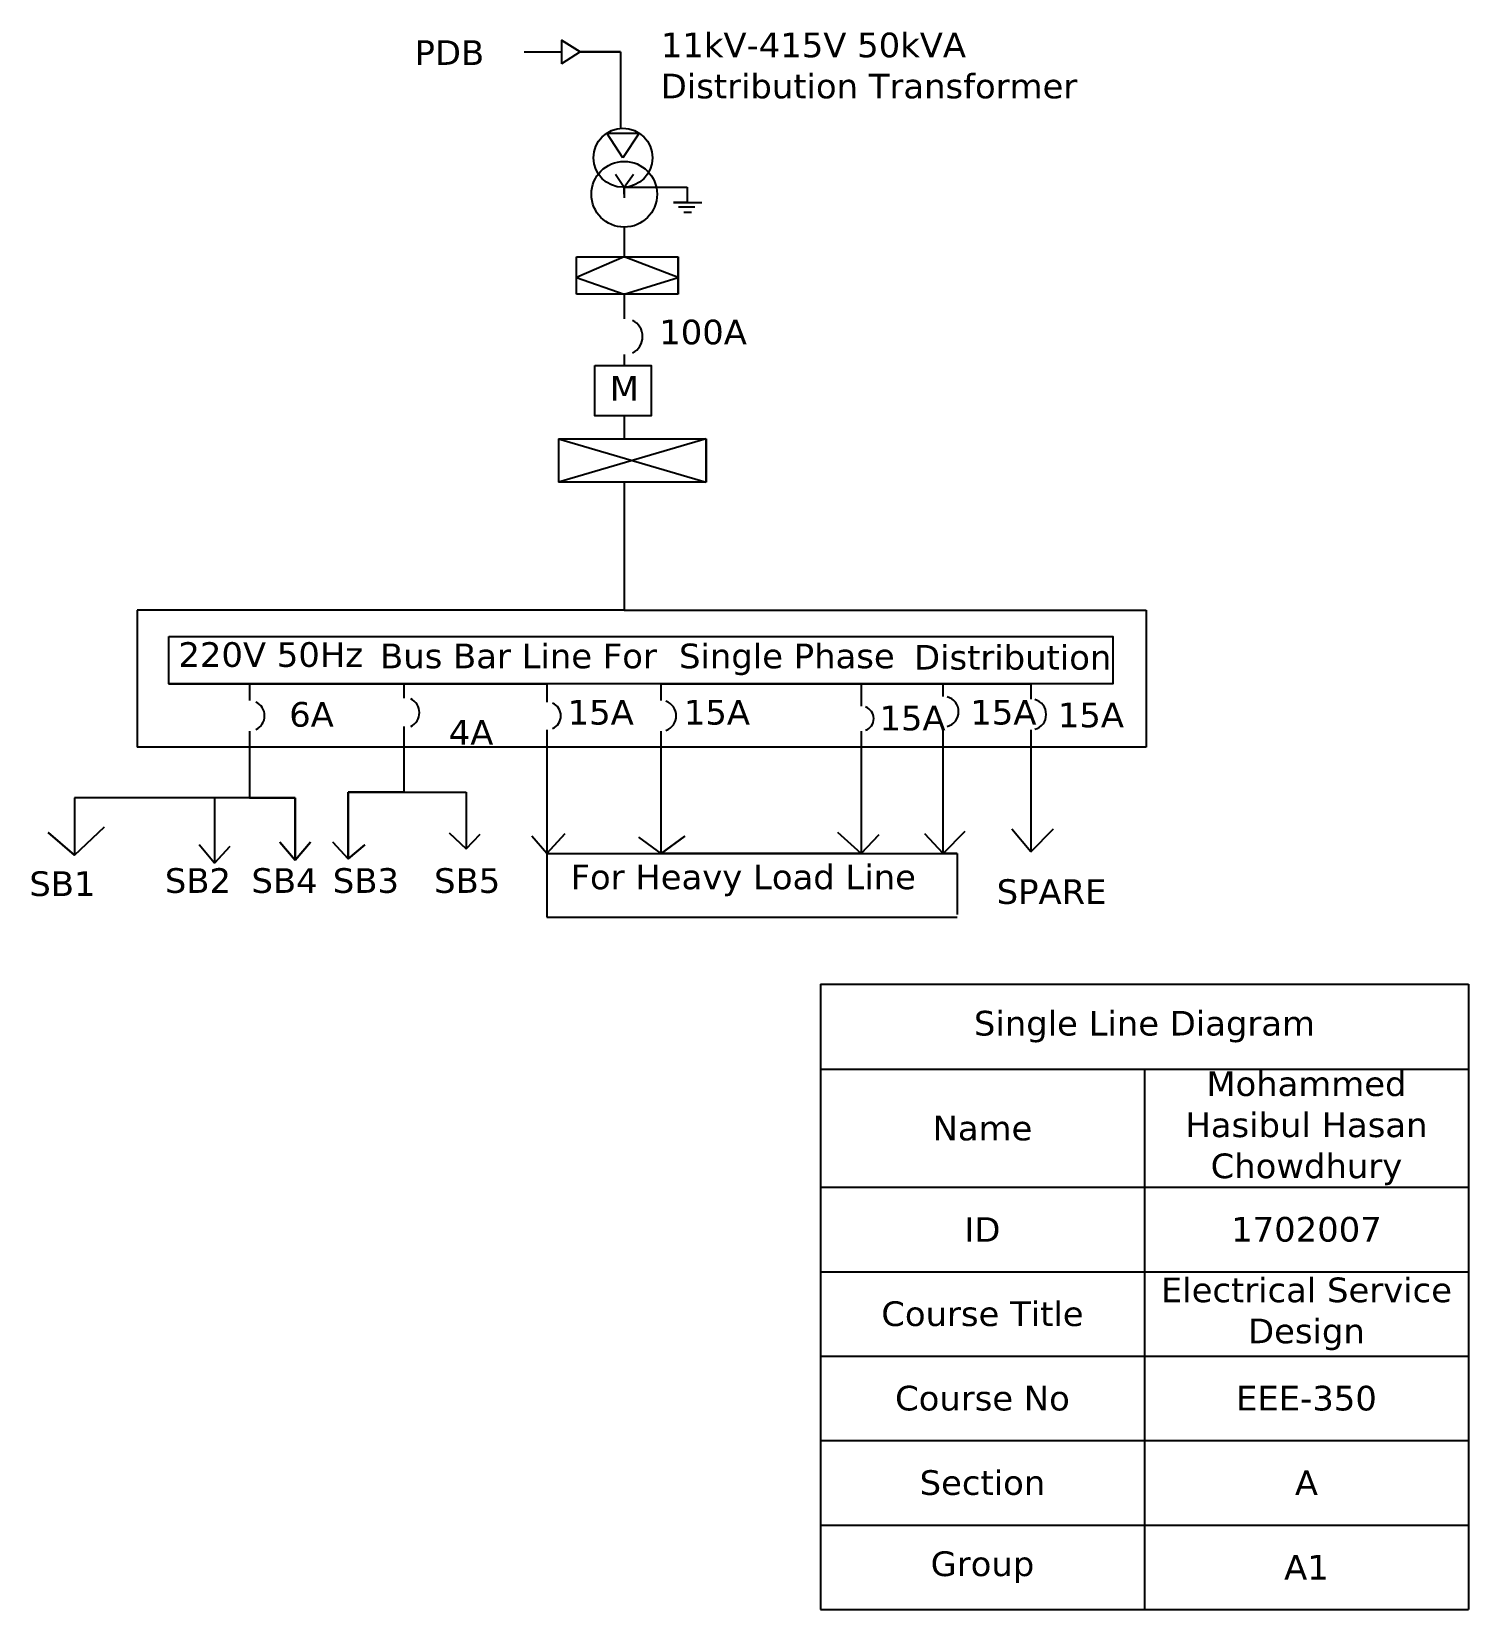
# Model space of a CAD drawing. Header units: millimetres. Extents: x 104 to 4185, y -2999 to 1482.
import ezdxf

# ---------------------------------------------------------------- set-up
doc = ezdxf.new("R2010")
doc.units = ezdxf.units.MM

# ---------------------------------------------------------------- blocks, each defined once
blk = doc.blocks.new('*T1')
at = {"color": 0, "lineweight": -2}
for p, q in [((0, 0), (920.2, 0)), ((0, 0), (0, -241.8)), ((920.2, 0), (1840.4, 0)), ((1840.4, 0), (1840.4, -241.8)), ((0, -241.8), (920.2, -241.8)), ((0, -241.8), (0, -577)), ((920.2, -241.8), (1840.4, -241.8)), ((920.2, -241.8), (920.2, -577)), ((1840.4, -241.8), (1840.4, -577)), ((0, -577), (920.2, -577)), ((0, -577), (0, -816.8)), ((920.2, -577), (1840.4, -577)), ((920.2, -577), (920.2, -816.8)), ((1840.4, -577), (1840.4, -816.8)), ((0, -816.8), (920.2, -816.8)), ((0, -816.8), (0, -1056.6)), ((920.2, -816.8), (1840.4, -816.8)), ((920.2, -816.8), (920.2, -1056.6)), ((1840.4, -816.8), (1840.4, -1056.6)), ((0, -1056.6), (920.2, -1056.6)), ((0, -1056.6), (0, -1296.4)), ((920.2, -1056.6), (1840.4, -1056.6)), ((920.2, -1056.6), (920.2, -1296.4)), ((1840.4, -1056.6), (1840.4, -1296.4)), ((0, -1296.4), (920.2, -1296.4)), ((0, -1296.4), (0, -1536.3)), ((920.2, -1296.4), (1840.4, -1296.4)), ((920.2, -1296.4), (920.2, -1536.3)), ((1840.4, -1296.4), (1840.4, -1536.3)), ((0, -1536.3), (920.2, -1536.3)), ((0, -1536.3), (0, -1776.1)), ((920.2, -1536.3), (1840.4, -1536.3)), ((920.2, -1536.3), (920.2, -1776.1)), ((1840.4, -1536.3), (1840.4, -1776.1)), ((0, -1776.1), (920.2, -1776.1)), ((920.2, -1776.1), (1840.4, -1776.1))]:
    blk.add_line(p, q, dxfattribs=at)
at = {"color": 0, "char_height": 70, "attachment_point": 5}
for s, insert, width in [('{\\fVerdana|b0|i0|c0|p34;Single Line Diagram}', (920.2, -120.9), 1837.413), ('{\\fVerdana|b0|i0|c0|p34;Mohammed Hasibul Hasan Chowdhury}', (1380.3, -409.4), 917.206), ('{\\fVerdana|b0|i0|c0|p34;Name}', (460.1, -409.4), 917.206), ('{\\fVerdana|b0|i0|c0|p34;ID}', (460.1, -696.9), 917.206), ('{\\fVerdana|b0|i0|c0|p34;1702007', (1380.3, -696.9), 917.206), ('{\\fVerdana|b0|i0|c0|p34;Electrical Service Design}', (1380.3, -936.7), 917.206), ('{\\fVerdana|b0|i0|c0|p34;Course Title}', (460.1, -936.7), 917.206), ('{\\fVerdana|b0|i0|c0|p34;Course No}', (460.1, -1176.5), 917.206), ('{\\fVerdana|b0|i0|c0|p34;EEE-350}', (1380.3, -1176.5), 917.206), ('{\\fVerdana|b0|i0|c0|p34;Section}', (460.1, -1416.3), 917.206), ('{\\fVerdana|b0|i0|c0|p34;A}', (1380.3, -1416.3), 917.206), ('{\\fVerdana|b0|i0|c0|p34;Group}', (460.1, -1656.2), 917.206), ('{\\fVerdana|b0|i0|c0|p34;A1}', (1380.3, -1656.2), 917.206)]:
    blk.add_mtext(s, dxfattribs=dict(at, insert=insert, width=width))

msp = doc.modelspace()

# ---------------------------------------------------------------- linework, layer by layer
for p, q in [((1609.6, 1457.7), (1609.6, 1390.9)), ((1662.6, 1424.5), (1609.6, 1457.7)), ((1609.6, 1457.7), (1662.6, 1424.5)), ((1503, 1424.5), (1609.6, 1424.5)), ((1662.6, 1424.5), (1609.6, 1390.9)), ((1777.2, 1424.5), (1662.6, 1424.5)), ((1662.6, 1424.5), (1777.2, 1424.5)), ((1777.2, 1424.5), (1777.2, 1207.4)), ((1783.9, 1123.9), (1738, 1194)), ((1738, 1194), (1829.9, 1194)), ((1829.9, 1194), (1783.9, 1123.9)), ((1783.9, 1123.9), (1783.9, 1123.9)), ((1762.4, 1077.5), (1787.6, 1040.2)), ((1787.6, 1040.2), (1814, 1077.5)), ((1787.6, 1020.3), (1787.6, 1040.2)), ((1787.6, 1040.2), (1787.6, 1010.2)), ((1787.6, 1040.2), (1966, 1040.2)), ((1966, 1040.2), (1966, 996.6)), ((1966, 996.6), (1927.1, 996.6)), ((1927.1, 996.6), (1966, 996.6)), ((1966, 996.6), (2008.4, 996.6)), ((1941.5, 984.2), (1988, 984.2)), ((1957.2, 969.7), (1978.9, 969.7)), ((1787.6, 926.9), (1787.6, 843.1)), ((1651.8, 843.1), (1940.8, 843.1)), ((1651.8, 736.6), (1651.8, 843.1)), ((1787.6, 843.1), (1651.8, 784.2)), ((1940.8, 784.2), (1787.6, 843.1)), ((1940.8, 843.1), (1940.8, 736.6)), ((1940.8, 736.6), (1940.8, 843.1)), ((1651.8, 736.6), (1651.8, 784.2)), ((1651.8, 784.2), (1787.6, 736.6)), ((1787.6, 736.6), (1940.8, 784.2)), ((1940.8, 784.2), (1940.8, 736.6)), ((1940.8, 736.6), (1651.8, 736.6)), ((1787.6, 736.6), (1787.6, 666.5)), ((1787.6, 736.6), (1787.6, 666.5)), ((1787.6, 565.6), (1787.6, 533.7)), ((1787.6, 391), (1787.6, 325.9)), ((1601, 325.9), (2019.8, 325.9)), ((1601, 325.9), (1601, 203.1)), ((1601, 325.9), (2019.8, 203.1)), ((2019.8, 325.9), (1601, 203.1)), ((2019.8, 325.9), (2019.8, 203.1)), ((2019.8, 203.1), (2019.8, 325.9)), ((2019.8, 203.1), (1601, 203.1)), ((1787.6, 203.1), (1787.6, -160.5)), ((1787.6, -160.5), (404.6, -160.5)), ((404.6, -160.5), (404.6, -549.7)), ((1787.6, -160.5), (3270, -160.5)), ((3270, -160.5), (3270, -549.7)), ((493.8, -370.3), (722.9, -370.3)), ((493.8, -370.3), (1568.1, -370.3)), ((722.9, -370.3), (722.9, -417.6)), ((722.9, -370.3), (741.6, -370.3)), ((1161.3, -370.3), (1161.3, -411.3)), ((1568.1, -370.3), (1568.1, -408.2)), ((1892, -370.3), (2942.6, -370.3)), ((1892, -417.6), (1892, -370.3)), ((2693.7, -370.3), (2460.7, -370.3)), ((2460.7, -370.3), (2460.7, -370.3)), ((2460.7, -370.3), (2460.7, -433.3)), ((2693.7, -405.7), (2693.7, -370.3)), ((2942.6, -370.3), (2942.6, -413.6)), ((1568.1, -408.2), (1568.1, -422.1)), ((1161.3, -491.2), (1161.3, -678)), ((2693.7, -851.6), (2693.7, -492.6)), ((722.9, -504.4), (722.9, -693.8)), ((1568.1, -500.5), (1568.1, -851.6)), ((1892, -851.6), (1892, -504.4)), ((2460.7, -504.4), (2460.7, -851.6)), ((2942.6, -500.5), (2942.6, -847.6)), ((3270, -549.7), (404.6, -549.7)), ((624.1, -693.8), (226.3, -693.8)), ((226.3, -693.8), (226.3, -856.4)), ((853.2, -693.8), (624.1, -693.8)), ((624.1, -693.8), (624.1, -879.2)), ((722.9, -693.8), (853.2, -693.8)), ((853.2, -693.8), (853.2, -871.3)), ((853.2, -871.3), (853.2, -693.8)), ((1161.3, -678), (1003.3, -678)), ((1003.3, -678), (1003.3, -867.3)), ((1003.3, -867.3), (1003.3, -678)), ((1003.3, -678), (1275.8, -678)), ((1275.8, -678), (1338.4, -678)), ((1338.4, -678), (1338.4, -839.1)), ((226.3, -856.4), (151.4, -792.3)), ((151.4, -792.3), (226.3, -856.4)), ((226.3, -856.4), (311.8, -776.3)), ((1338.4, -839.1), (1291.2, -794.3)), ((1291.2, -794.3), (1338.4, -839.1)), ((1338.4, -839.1), (1378.2, -796.9)), ((1568.1, -851.6), (1524.7, -802.5)), ((1568.1, -851.6), (1618.4, -795.9)), ((1618.4, -795.9), (1568.1, -851.6)), ((1892, -851.6), (1829, -805.9)), ((1892, -851.6), (1959.4, -802.5)), ((1959.4, -802.5), (1892, -851.6)), ((2460.7, -851.6), (2394, -792.5)), ((2460.7, -851.6), (2511, -799.2)), ((2511, -799.2), (2460.7, -851.6)), ((2693.7, -851.6), (2641.4, -795.9)), ((2693.7, -851.6), (2755.1, -789.2)), ((2755.1, -789.2), (2693.7, -851.6)), ((2942.6, -847.6), (2888.8, -782.5)), ((2942.6, -847.6), (3005.8, -782.5)), ((3005.8, -782.5), (2942.6, -847.6)), ((624.1, -879.2), (580.7, -827.9)), ((624.1, -879.2), (667.6, -831.8)), ((667.6, -831.8), (624.1, -879.2)), ((853.2, -871.3), (809.8, -820)), ((809.8, -820), (853.2, -871.3)), ((853.2, -871.3), (896.7, -820)), ((896.7, -820), (853.2, -871.3)), ((1003.3, -867.3), (959.9, -820)), ((959.9, -820), (1003.3, -867.3)), ((1003.3, -867.3), (1003.3, -827.9)), ((1003.3, -827.9), (1003.3, -867.3)), ((1003.3, -867.3), (1050.7, -827.9)), ((1050.7, -827.9), (1003.3, -867.3)), ((624.1, -879.2), (624.1, -879.2)), ((624.1, -879.2), (624.1, -879.2)), ((1568.1, -851.6), (1568.1, -851.6)), ((1568.1, -851.6), (2733.2, -851.6)), ((1568.1, -851.6), (1568.1, -1033)), ((2460.7, -851.6), (1892, -851.6)), ((2733.2, -851.6), (2693.7, -851.6)), ((2733.2, -851.6), (2733.2, -973.9)), ((2733.2, -973.9), (2733.2, -973.9)), ((2733.2, -973.9), (2733.2, -1025.2)), ((1568.1, -1033), (2733.2, -1033))]:
    msp.add_line(p, q)
for points in [[(1703.8, 533.7), (1864.3, 533.7), (1864.3, 391), (1703.8, 391)], [(493.8, -236.1), (3175.6, -236.1), (3175.6, -370.3), (493.8, -370.3)]]:
    msp.add_lwpolyline(points, close=True)
for centre, radius in [((1783.9, 1123.9), 83.8), ((1787.6, 1020.3), 93.4)]:
    msp.add_circle(centre, radius)
for centre, radius, start, end in [((1787.6, 616), 52, 297.2457, 62.7543), ((722.9, -461), 43.4, 295.4751, 64.5249), ((1162.4, -452), 43.4, 295.4751, 64.5249), ((1568.1, -461), 39.5, 293.5925, 66.4075), ((1892, -461), 43.4, 288.0415, 71.9585), ((2460.7, -468.9), 35.5, 290.3349, 69.6651), ((2693.7, -449.2), 43.4, 284.5322, 75.4678), ((2942.6, -457.1), 43.4, 284.5023, 75.4977)]:
    msp.add_arc(centre, radius, start, end)

# ---------------------------------------------------------------- block references
msp.add_blockref('*T1', (2344.8, -1223.1))

# ---------------------------------------------------------------- texts
at = {"char_height": 70}
for s, insert, width, attachment_point in [('{\\fVerdana|b0|i0|c0|p34;11kV-415V 50kVA Distribution Transformer}', (1891.5, 1479.5), 1329.596, 1), ('{\\fVerdana|b0|i0|c0|p34;PDB}', (1192.1, 1457.7), 353.345, 1), ('{\\fVerdana|b0|i0|c0|p34;100A}', (1887, 664.2), 490.1, 1), ('{\\fVerdana|b0|i0|c0|p34;M}', (1746.4, 503.7), 160.477, 1), ('{\\fVerdana|b0|i0|c0|p34;220V 50Hz}', (521.4, -251.9), 2052.488, 1), ('{\\fVerdana|b0|i0|c0|p34;Bus Bar Line For}', (1094.1, -255.9), 979.511, 1), ('{\\fVerdana|b0|i0|c0|p34;Single Phase}', (1943.3, -255.9), 1236.238, 1), ('{\\fVerdana|b0|i0|c0|p34;Distribution}', (2610.8, -259.8), 1125.648, 1), ('{\\fVerdana|b0|i0|c0|p34;6A}', (836, -421.8), 517.861, 1), ('{\\fVerdana|b0|i0|c0|p34;15A}', (1626.9, -415.8), 1643.036, 1), ('{\\fVerdana|b0|i0|c0|p34;15A}', (1956.9, -415.8), 192.5, 1), ('{\\fVerdana|b0|i0|c0|p34;15A}', (2512.4, -432.3), 192.5, 1), ('{\\fVerdana|b0|i0|c0|p34;15A}', (2770.5, -415.7), 192.5, 1), ('{\\fVerdana|b0|i0|c0|p34;15A}', (3019, -423.6), 192.5, 1), ('{\\fVerdana|b0|i0|c0|p34;4A}', (1289.2, -473), 429.59, 1), ('{\\fVerdana|b0|i0|c0|p34;SB2}', (482.9, -893.8), 507.935, 1), ('{\\fVerdana|b0|i0|c0|p34;SB4}', (728.9, -893.8), 518.628, 1), ('{\\fVerdana|b0|i0|c0|p34;SB3}', (959.9, -893.8), 331.494, 1), ('{\\fVerdana|b0|i0|c0|p34;SB5}', (1247.5, -893.8), 834.082, 1), ('{\\fVerdana|b0|i0|c0|p34;For Heavy Load Line}', (1635.1, -928.4), 1098.172, 4), ('{\\fVerdana|b0|i0|c0|p34;SB1}', (98, -902.7), 240.716, 1), ('{\\fVerdana|b0|i0|c0|p34;SPARE}', (2845.3, -925.2), 427.939, 1)]:
    msp.add_mtext(s, dxfattribs=dict(at, insert=insert, width=width, attachment_point=attachment_point))

doc.saveas('drawing.dxf')
